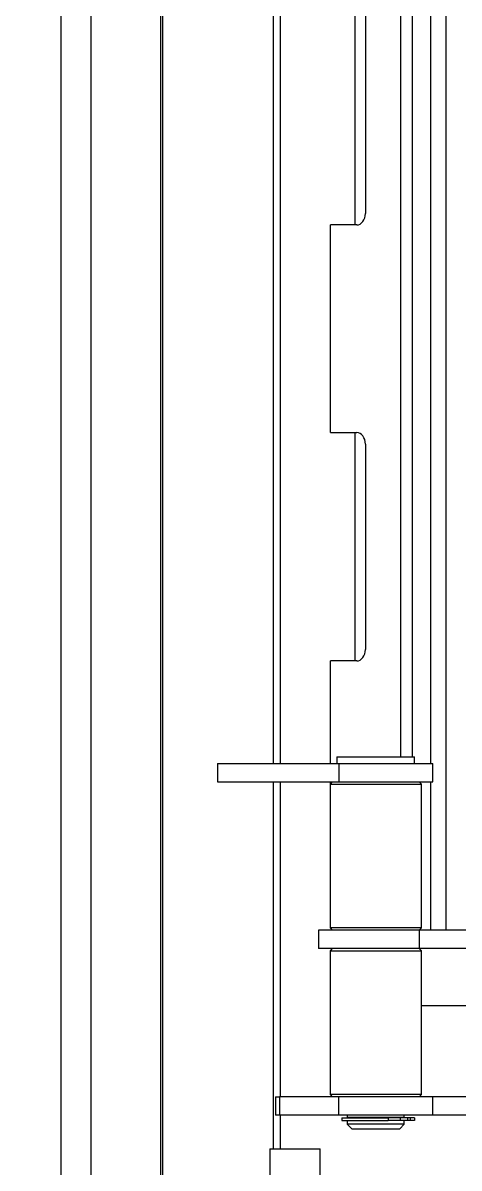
# Model space of a CAD drawing. Extents: x -681219 to -550379, y -242630 to -158199.
# Drawn here: x -602219 to -602028, y -230041 to -229539 of the extents above; entities that cross this region are included whole.
import ezdxf

# ---------------------------------------------------------------- set-up
doc = ezdxf.new("R2010")
doc.units = 0
doc.header["$LTSCALE"] = 1000
doc.layers.get('0').update_dxf_attribs({"linetype": 'CONTINUOUS'})

# ---------------------------------------------------------------- blocks, each defined once
blk = doc.blocks.new('CYPJ15001B0001XY_A_CYPJ1000_V_1')
at = {"color": 0, "linetype": 'ByBlock', "lineweight": -2}
for p, q in [((-703, -359.47), (715, -359.47)), ((-703, -372.68), (715, -372.68)), ((-703, -403.17), (715, -403.17)), ((-703, -403.98), (715, -403.98)), ((-389.5, -427.94), (-389.5, -481.08)), ((-381.5, -427.94), (-389.5, -427.94)), ((-381.5, -427.94), (-381.5, -481.08)), ((-550.29, -450.89), (-600.29, -450.89)), ((-550.29, -450.89), (-550.29, -472.89)), ((-550.29, -452.46), (-389.5, -452.46)), ((-550.29, -455.52), (-535.5, -455.52)), ((-535.5, -455.04), (-535.5, -453.25)), ((-527.5, -453.25), (-535.5, -453.25)), ((-535.5, -481.08), (-535.5, -455.04)), ((-527.5, -455.04), (-535.5, -455.04)), ((-527.5, -453.25), (-527.5, -455.04)), ((-527.5, -481.08), (-527.5, -455.04)), ((-527.5, -455.52), (-389.5, -455.52)), ((-381.5, -452.46), (381.5, -452.46)), ((-381.5, -455.52), (381.5, -455.52)), ((-600.29, -472.89), (-550.29, -472.89)), ((-462.5, -516.3), (-462.5, -472.15)), ((-454.5, -472.15), (-462.5, -472.15)), ((-454.5, -516.3), (-454.5, -472.15)), ((-535.5, -522.15), (-535.5, -481.08)), ((-535.5, -481.08), (-527.5, -481.08)), ((-526.5, -477.15), (-527.5, -478.15)), ((-527.5, -522.15), (-527.5, -481.08)), ((-526.5, -517.15), (-526.5, -477.15)), ((-463.5, -477.15), (-526.5, -477.15)), ((-463.5, -477.15), (-463.5, -517.15)), ((-462.5, -478.15), (-463.5, -477.15)), ((-453.5, -477.15), (-454.5, -478.15)), ((-453.5, -517.15), (-453.5, -477.15)), ((-390.5, -477.15), (-453.5, -477.15)), ((-390.5, -477.15), (-390.5, -517.15)), ((-389.5, -478.15), (-390.5, -477.15)), ((-390.3, -477.35), (-389.5, -477.35)), ((-389.5, -481.08), (-389.5, -522.15)), ((-381.5, -481.08), (-389.5, -481.08)), ((-381.5, -477.35), (-336.5, -477.35)), ((-378.5, -480.15), (-381.5, -480.15)), ((-381.5, -481.08), (-381.5, -522.15)), ((-378.5, -480.15), (-378.5, -514.15)), ((-336.5, -488.84), (-336.5, -477.35)), ((-236.5, -477.35), (-145.5, -477.35)), ((-236.5, -477.35), (-236.5, -488.84)), ((-145.5, -488.84), (-145.5, -477.35)), ((-539.5, -484.65), (-541.5, -486.65)), ((-539.5, -509.65), (-539.5, -484.65)), ((-537.8, -484.65), (-539.5, -484.65)), ((-537.8, -482.3), (-537.8, -502.55)), ((-536.6, -482.3), (-537.8, -482.3)), ((-536.6, -482.3), (-536.6, -502.55)), ((-536.5, -485.2), (-536.6, -485.2)), ((-536.5, -509.65), (-536.5, -484.65)), ((-535.5, -484.65), (-536.5, -484.65)), ((-541.5, -486.65), (-541.5, -507.65)), ((-236.5, -488.08), (-336.5, -488.08)), ((-45.5, -488.08), (-145.5, -488.08)), ((-241.5, -492.67), (-331.5, -492.67)), ((-50.5, -492.67), (-140.5, -492.67)), ((-537.8, -507.81), (-537.8, -502.55)), ((-536.6, -502.55), (-537.8, -502.55)), ((-536.6, -507.81), (-536.6, -502.55)), ((-541.5, -507.65), (-539.5, -509.65)), ((-539.5, -509.65), (-537.8, -509.65)), ((-537.8, -511.09), (-537.8, -507.81)), ((-536.6, -507.81), (-537.8, -507.81)), ((-537.8, -512.16), (-537.8, -511.09)), ((-536.6, -511.09), (-537.8, -511.09)), ((-536.6, -511.09), (-536.6, -507.81)), ((-536.6, -509.1), (-536.5, -509.1)), ((-536.6, -512.16), (-536.6, -511.09)), ((-536.5, -509.65), (-535.5, -509.65)), ((378.5, -508), (-378.5, -508)), ((-537.8, -514.14), (-537.8, -512.16)), ((-536.6, -512.16), (-537.8, -512.16)), ((-536.6, -514.14), (-537.8, -514.14)), ((-536.6, -514.14), (-536.6, -512.16)), ((-527.5, -516.15), (-526.5, -517.15)), ((-463.5, -517.15), (-462.5, -516.15)), ((-462.5, -516.3), (-454.5, -516.3)), ((-462.5, -574.36), (-462.5, -516.3)), ((-454.5, -516.15), (-453.5, -517.15)), ((-454.5, -574.36), (-454.5, -516.3)), ((-390.5, -517.15), (-389.5, -516.15)), ((-381.5, -514.15), (-378.5, -514.15)), ((378.5, -513.14), (-378.5, -513.14)), ((-526.5, -517.15), (-463.5, -517.15)), ((-487.5, -517.15), (-487.5, -541.35)), ((-454.5, -521.32), (-389.5, -521.32)), ((-453.5, -517.15), (-390.5, -517.15)), ((-381.5, -521.32), (381.5, -521.32)), ((-535.5, -745.13), (-535.5, -522.15)), ((-535.5, -522.15), (-527.5, -522.15)), ((-527.5, -745.13), (-527.5, -522.15)), ((-389.5, -522.15), (-381.5, -522.15)), ((454.5, -527.8), (-454.5, -527.8))]:
    blk.add_line(p, q, dxfattribs=at)
for centre, start_param, end_param in [((-331.5, -488.84), 3.141593, 4.712389), ((-241.5, -488.84), 4.712389, 6.283185), ((-140.5, -488.84), 3.141593, 4.712389)]:
    blk.add_ellipse(centre, major_axis=(5, 0), ratio=0.766044, start_param=start_param, end_param=end_param, dxfattribs=at)

msp = doc.modelspace()

# ---------------------------------------------------------------- linework, layer by layer
at = {"color": 4}
msp.add_circle((-602561.7373, -229682.3646), 700, dxfattribs=at)

# ---------------------------------------------------------------- block references
at = {"color": 4, "rotation": 89.99999999999999}
msp.add_blockref('CYPJ15001B0001XY_A_CYPJ1000_V_1', (-602561.7373, -229482.3646), dxfattribs=at)

doc.saveas('drawing.dxf')
